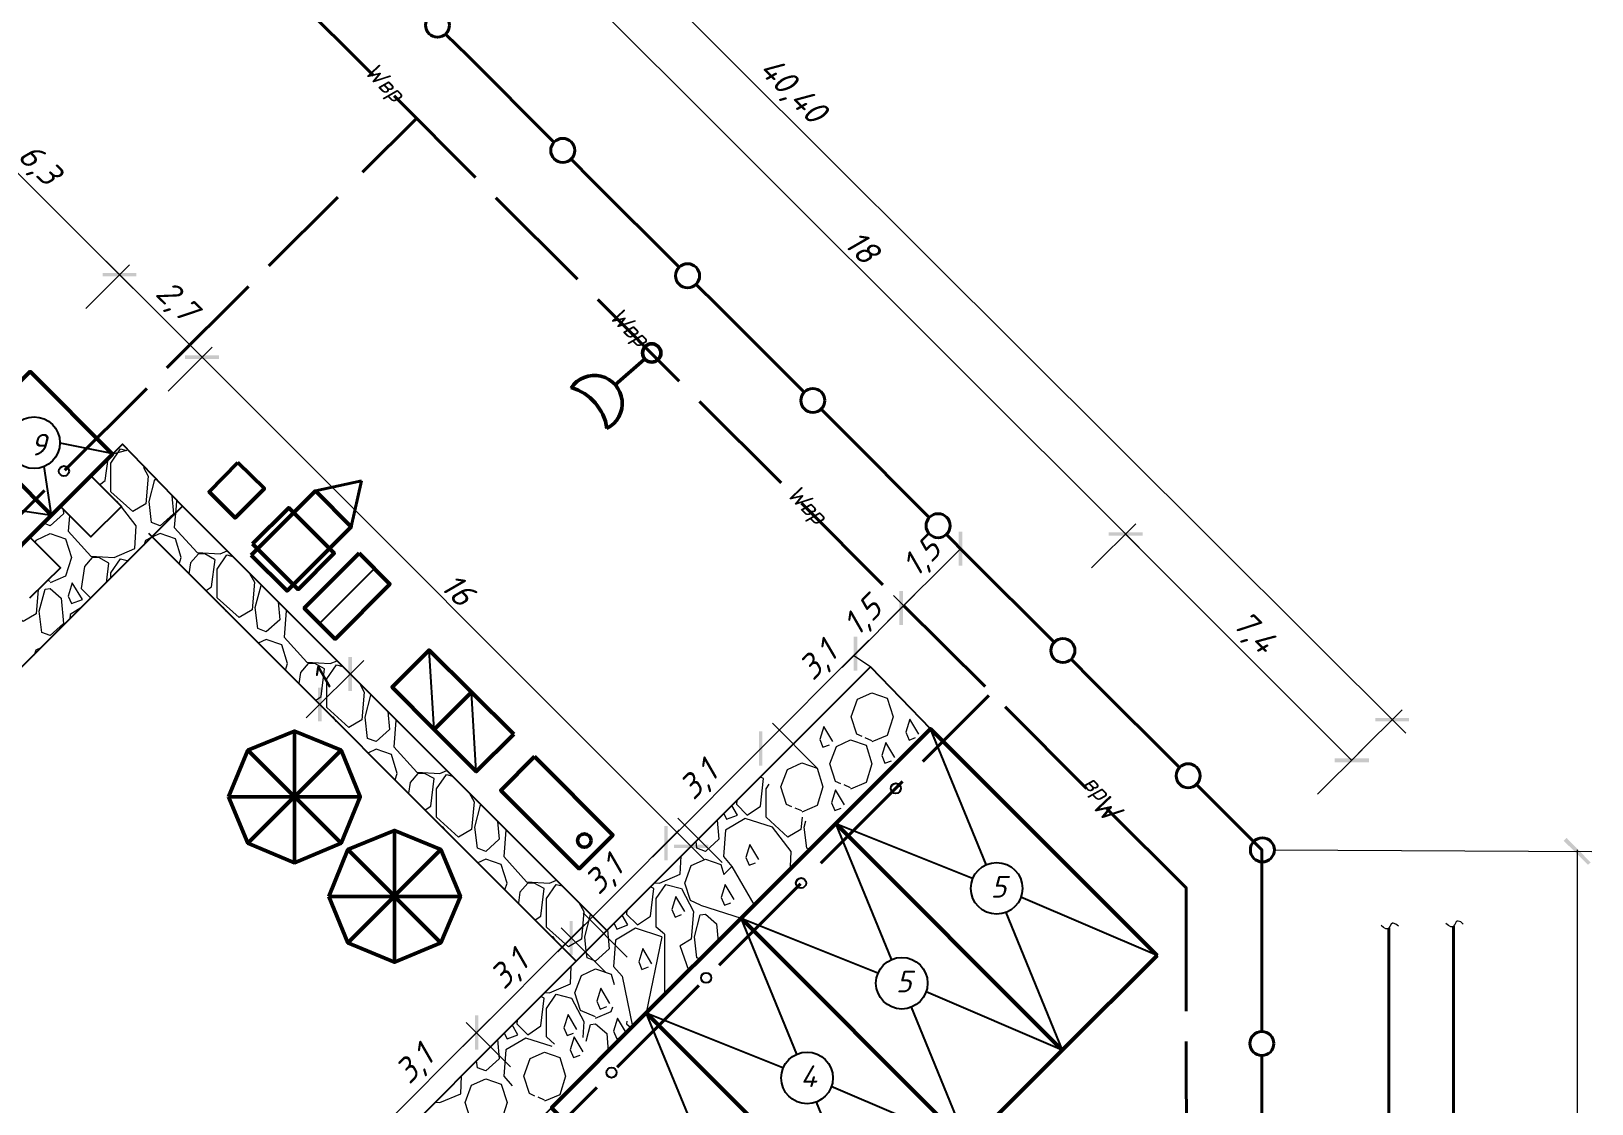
# Model space of a CAD drawing. Header units: millimetres. Extents: x 2279 to 5236, y 896 to 2828.
# Drawn here: x 3937.2 to 4067.2, y 2519.6 to 2609 of the extents above; entities that cross this region are included whole.
import ezdxf

# ---------------------------------------------------------------- set-up
doc = ezdxf.new("R2010")
doc.units = ezdxf.units.MM
for name, color, linetype in [('PDF _!!ОСНОВНАЯ', 7, 'Continuous'), ('PDF _!!СЕТИ - ВК', 7, 'Continuous'), ('PDF _!!ТОНКАЯ', 7, 'Continuous'), ('PDF _0', 7, 'Continuous'), ('PDF _Текст', 7, 'Continuous')]:
    doc.layers.add(name, color=color, linetype=linetype)
doc.styles.add('PDF ISOCPEUR Italic', font='isocpeui.ttf')

msp = doc.modelspace()

# ---------------------------------------------------------------- linework, layer by layer
at = {"linetype": 'ByBlock', "lineweight": 15, "ltscale": 10}
for p, q in [((3945.19, 2574.02), (3944.02, 2573.73)), ((3946.7, 2572.65), (3946.58, 2572.63)), ((3947.6, 2571.62), (3947.69, 2571.62)), ((4028.39, 2567.07), (4047.24, 2548.22)), ((4007.14, 2556), (4005.75, 2556.94)), ((4066.02, 2465.7), (4066.02, 2540.76)), ((3994.92, 2538.71), (3995.6, 2539.38)), ((3995.6, 2539.38), (3997.43, 2536.21)), ((3992.99, 2536.17), (3996.36, 2535.07)), ((3989.77, 2533.52), (3988.47, 2527.18)), ((3989.98, 2533.73), (3989.98, 2530.81)), ((3992.01, 2530.72), (3991.3, 2532.78)), ((3989.98, 2530.81), (3989.98, 2528.68)), ((3989.98, 2528.68), (3992.01, 2530.72)), ((3986.45, 2530.24), (3987.33, 2526.04))]:
    msp.add_line(p, q, dxfattribs=at)
at = {"linetype": 'ByBlock', "lineweight": 40, "ltscale": 10}
for p, q in [((3960.92, 2570.66), (3964.75, 2571.51)), ((3964.75, 2571.51), (3963.9, 2567.68))]:
    msp.add_line(p, q, dxfattribs=at)
at = {"layer": 'PDF _!!ОСНОВНАЯ', "lineweight": 40}
for points in [[(3965.74, 2605.27), (3958.97, 2612.04)], [(3980.78, 2599.72), (3973.6, 2606.9), (3971.77, 2608.69)], [(3974.24, 2596.77), (3967.47, 2603.58)], [(3964.84, 2597.23), (3969.34, 2601.69)], [(3991.18, 2589.32), (3984, 2596.5), (3982.2, 2598.3)], [(3957.02, 2589.41), (3962.78, 2595.13)], [(3982.74, 2588.3), (3975.93, 2595.08)], [(4001.61, 2578.89), (3994.43, 2586.07), (3992.63, 2587.87)], [(3948.55, 2580.91), (3955.33, 2587.68)], [(3991.21, 2579.8), (3984.43, 2586.61)], [(3940.05, 2572.4), (3946.86, 2579.21)], [(3999.71, 2571.33), (3992.9, 2578.11)], [(4012.01, 2568.49), (4004.83, 2575.67), (4003.03, 2577.47)], [(3931.59, 2563.94), (3938.36, 2570.71)], [(4008.18, 2562.83), (4001.4, 2569.64)], [(4022.44, 2558.06), (4015.26, 2565.24), (4013.46, 2567.04)], [(4016.68, 2554.37), (4009.87, 2561.14)], [(4032.87, 2547.63), (4025.65, 2554.81), (4023.86, 2556.64)], [(4011.5, 2548.14), (4016.99, 2553.63)], [(4025.14, 2545.87), (4018.37, 2552.67)], [(4003, 2539.67), (4009.81, 2546.45)], [(4039.74, 2533.1), (4039.74, 2540.76), (4034.29, 2546.21)], [(4033.44, 2527.34), (4033.44, 2537.6), (4026.84, 2544.17)], [(3994.53, 2531.17), (4001.3, 2537.95)], [(4039.73, 2538.33), (4039.73, 2528.17), (4039.73, 2525.63)], [(4050.31, 2534.25), (4050.31, 2499.27)], [(4055.7, 2534.42), (4055.7, 2485.25)], [(3986.03, 2522.67), (3992.84, 2529.48)], [(4033.47, 2515.21), (4033.44, 2524.81)], [(4039.73, 2523.6), (4039.73, 2513.44), (4039.73, 2510.9)], [(3977.56, 2514.2), (3984.34, 2520.98)]]:
    msp.add_lwpolyline(points, dxfattribs=at)
at = {"layer": 'PDF _!!ОСНОВНАЯ', "lineweight": 50}
for points in [[(3985.89, 2579.5), (3988.3, 2581.6)], [(3959.16, 2550.66), (3959.16, 2539.69)], [(3955.29, 2549.07), (3963.05, 2541.31)], [(3963.05, 2549.07), (3955.29, 2541.31)], [(3964.64, 2545.18), (3953.67, 2545.18)], [(3967.51, 2542.38), (3967.51, 2531.4)], [(3963.61, 2540.79), (3971.37, 2533.03)], [(3971.37, 2540.79), (3963.61, 2533.03)], [(3972.99, 2536.89), (3962.02, 2536.89)]]:
    msp.add_lwpolyline(points, dxfattribs=at)
for points in [[(3932.06, 2575.52), (3938.94, 2568.65), (3944.02, 2573.73), (3937.14, 2580.6)], [(3926.98, 2570.44), (3933.86, 2563.57), (3938.94, 2568.65), (3932.06, 2575.52)], [(3954.46, 2573.03), (3952.05, 2570.59), (3954.22, 2568.42), (3956.66, 2570.86)], [(3955.57, 2565.31), (3960.92, 2570.66), (3963.9, 2567.68), (3958.55, 2562.33)], [(3955.67, 2566.26), (3958.69, 2569.27), (3962.48, 2565.48), (3959.47, 2562.46)], [(3964.55, 2565.48), (3967.12, 2562.9), (3962.55, 2558.33), (3959.98, 2560.9)], [(3973.91, 2553.89), (3970.79, 2550.8), (3967.3, 2554.33), (3970.38, 2557.41)], [(3977.43, 2550.4), (3974.31, 2547.28), (3970.79, 2550.8), (3973.91, 2553.89)], [(3953.67, 2545.18), (3955.29, 2549.07), (3959.16, 2550.66), (3963.05, 2549.07), (3964.64, 2545.18), (3963.05, 2541.31), (3959.16, 2539.69), (3955.29, 2541.31)], [(4031.01, 2531.98), (4023.12, 2524.09), (4004.25, 2542.96), (4012.14, 2550.85)], [(3979.16, 2548.53), (3976.35, 2545.72), (3982.88, 2539.19), (3985.69, 2542)], [(3962.02, 2536.89), (3963.61, 2540.79), (3967.51, 2542.38), (3971.37, 2540.79), (3972.99, 2536.89), (3971.37, 2533.03), (3967.51, 2531.4), (3963.61, 2533.03)], [(4023.12, 2524.09), (4015.22, 2516.2), (3996.36, 2535.07), (4004.25, 2542.96)], [(4015.22, 2516.2), (4007.33, 2508.31), (3988.47, 2527.18), (3996.36, 2535.07)], [(4007.33, 2508.31), (3999.44, 2500.42), (3980.58, 2519.28), (3988.47, 2527.18)]]:
    msp.add_lwpolyline(points, close=True, dxfattribs=at)
at = {"layer": 'PDF _!!ОСНОВНАЯ', "lineweight": 0}
msp.add_lwpolyline([(3964.24, 2569.17), (3964.75, 2571.51), (3964.24, 2569.17)], dxfattribs=at)
at = {"layer": 'PDF _!!ОСНОВНАЯ', "lineweight": 20}
for points in [[(4051.12, 2534.42), (4050.89, 2534.59), (4050.68, 2534.66), (4050.62, 2534.66), (4050.51, 2534.59), (4050.41, 2534.39), (4050.28, 2534.22), (4050.18, 2534.19), (4050.07, 2534.19), (4049.87, 2534.29), (4049.67, 2534.46)], [(4056.51, 2534.59), (4056.31, 2534.76), (4056.1, 2534.83), (4056, 2534.83), (4055.93, 2534.76), (4055.8, 2534.56), (4055.66, 2534.39), (4055.59, 2534.36), (4055.49, 2534.36), (4055.29, 2534.46), (4055.05, 2534.63)]]:
    msp.add_lwpolyline(points, dxfattribs=at)
at = {"layer": 'PDF _!!ОСНОВНАЯ', "lineweight": 40}
for centre in [(3971.08, 2609.46), (3981.51, 2599.03), (3991.91, 2588.59), (4002.34, 2578.2), (4012.77, 2567.77), (4023.17, 2557.37), (4033.6, 2546.94), (4039.78, 2540.76), (4039.74, 2524.63)]:
    msp.add_circle(centre, 0.999, dxfattribs=at)
at = {"layer": 'PDF _!!ОСНОВНАЯ', "lineweight": 50}
for centre, radius in [((3988.92, 2582.16), 0.762), ((3983.31, 2541.54), 0.559)]:
    msp.add_circle(centre, radius, dxfattribs=at)
for centre, radius, start, end in [((3984.15, 2577.96), 2.32, 295.9717, 146.5631), ((3981.06, 2575.25), 4.18, 8.6298, 73.9051)]:
    msp.add_arc(centre, radius, start, end, dxfattribs=at)
at = {"layer": 'PDF _!!ОСНОВНАЯ', "transparency": 33554559}
for points in [[(3963.9, 2567.68), (3963.9, 2567.68), (3962.41, 2569.17)], [(3955.67, 2566.26), (3956.12, 2565.85), (3956.08, 2565.85)], [(3956.12, 2565.85), (3956.08, 2565.85), (3956.12, 2565.82)]]:
    msp.add_solid(points, dxfattribs=at)
at = {"layer": 'PDF _!!СЕТИ - ВК', "lineweight": 20}
for points in [[(3939.69, 2662.2), (4051.73, 2550.48)], [(4029.52, 2565.95), (3981.42, 2614.01)], [(3927.42, 2605.83), (3945.74, 2587.54)], [(3943.47, 2589.81), (3952.62, 2580.67)], [(3950.35, 2582.94), (3993.33, 2539.93)], [(4008.56, 2559.78), (4014.66, 2565.88)], [(4004.77, 2555.95), (4010.83, 2562.05)], [(3996.88, 2548.06), (4007, 2558.22)], [(3960.14, 2551.75), (3964.95, 2556.55)], [(3965.05, 2554.18), (3962.95, 2556.28)], [(3962.51, 2551.64), (3960.41, 2553.74)], [(4047.77, 2548.78), (4051.43, 2552.44)], [(3988.99, 2540.17), (3999.11, 2550.33)], [(4044.38, 2545.4), (4048.08, 2549.09)], [(3981.1, 2532.28), (3991.22, 2542.44)], [(3989.37, 2538.23), (3993.06, 2541.92)], [(4040.78, 2540.76), (4067.22, 2540.64)], [(3973.2, 2524.39), (3983.33, 2534.55)], [(3965.31, 2516.5), (3975.44, 2526.66)], [(3977.17, 2522.69), (3973.48, 2526.39), (3977.17, 2522.69)]]:
    msp.add_lwpolyline(points, dxfattribs=at)
for points in [[(3945.44, 2589.51), (3941.78, 2585.85)], [(3952.31, 2582.63), (3948.66, 2578.98)], [(4029.24, 2567.92), (4025.55, 2564.26)], [(4009.05, 2561.96), (4012.71, 2558.27)], [(3998.98, 2551.31), (4002.68, 2547.61)], [(3991.09, 2543.41), (3994.78, 2539.72)], [(3983.2, 2535.52), (3986.89, 2531.83)], [(3981.37, 2534.28), (3985.06, 2530.59)]]:
    msp.add_lwpolyline(points, close=True, dxfattribs=at)
at = {"layer": 'PDF _!!ТОНКАЯ', "lineweight": 25}
for points in [[(3902.51, 2522.06), (3949.84, 2569.39), (3944.85, 2574.56), (3944.85, 2574.56), (3942.21, 2571.92), (3944.75, 2569.38), (3942.21, 2566.84), (3939.67, 2569.38), (3937.1, 2566.84), (3939.67, 2564.27), (3937.1, 2561.73)], [(3939.63, 2574.66), (3943.93, 2573.81), (3943.93, 2573.81)], [(3935.08, 2569.22), (3938.94, 2568.65), (3938.33, 2572.7)], [(3949.54, 2569.7), (3985.2, 2534.03)], [(3947, 2567.16), (3982.63, 2531.49)], [(3965.84, 2564.19), (3961.26, 2559.62)], [(3970.79, 2550.8), (3970.38, 2557.41)], [(3937.87, 2486.7), (4007.14, 2556), (4012.14, 2550.85), (4000.58, 2539.28), (4000.58, 2539.28), (3995.22, 2533.93), (3995.22, 2533.93), (3992.68, 2531.39), (3992.68, 2531.39), (3987.33, 2526.04), (3987.33, 2526.04), (3984.79, 2523.5), (3984.79, 2523.5), (3979.44, 2518.15), (3979.44, 2518.15), (3976.9, 2515.61), (3976.9, 2515.61), (3971.55, 2510.26), (3971.55, 2510.26), (3969.01, 2507.72), (3969.01, 2507.72), (3964.8, 2503.5)], [(3974.31, 2547.28), (3973.91, 2553.89)], [(4016.78, 2539.54), (4012.14, 2550.85), (4031.01, 2531.98), (4019.66, 2536.83)], [(4008.89, 2531.65), (4004.25, 2542.96), (4015.63, 2538.42)], [(4001, 2523.75), (3996.36, 2535.07), (4007.74, 2530.53)], [(4018.41, 2535.54), (4023.12, 2524.09), (4011.77, 2528.94)], [(3993.11, 2515.86), (3988.47, 2527.18), (3999.85, 2522.64)], [(4010.52, 2527.65), (4015.22, 2516.2), (4003.88, 2521.05)], [(4002.63, 2519.76), (4007.33, 2508.31), (3995.99, 2513.15)]]:
    msp.add_lwpolyline(points, dxfattribs=at)
for centre, radius in [((3937.48, 2574.68), 2.15), ((3939.97, 2572.32), 0.423), ((4009.25, 2545.89), 0.423), ((4017.65, 2537.56), 2.15), ((4001.36, 2538), 0.423), ((4009.75, 2529.66), 2.15), ((3993.46, 2530.11), 0.423), ((4001.86, 2521.77), 2.15), ((3985.57, 2522.21), 0.423)]:
    msp.add_circle(centre, radius, dxfattribs=at)
at = {"layer": 'PDF _0', "lineweight": 20}
for points in [[(3946.58, 2572.63), (3946.99, 2571.89), (3946.79, 2569.59), (3945.7, 2568.94), (3943.87, 2570.6), (3943.87, 2572.97), (3944.69, 2574.16), (3945.19, 2574.02)], [(3942.92, 2571.18), (3943.4, 2571.52), (3943.64, 2573.34)], [(3948.95, 2570.26), (3949.09, 2568.77), (3947.97, 2567.76), (3947.26, 2568.03), (3947.06, 2569.79), (3947.53, 2571.62), (3947.6, 2571.62)], [(3944.69, 2569.45), (3944.41, 2569.79), (3944.31, 2569.82)], [(3949.37, 2569.83), (3949.33, 2569.83), (3949.3, 2569.42), (3949.16, 2567.63), (3951.06, 2565.53), (3952.99, 2565.43), (3953.57, 2565.67)], [(3939.91, 2569.11), (3939.94, 2568.77), (3938.83, 2567.76), (3938.28, 2567.99)], [(3940.42, 2568.6), (3940.32, 2567.32), (3942.21, 2565.22), (3944.14, 2565.12), (3945.87, 2565.86), (3945.97, 2567.76), (3944.75, 2569.35)], [(3937.57, 2566.37), (3937.64, 2566.57), (3938.83, 2567.11), (3940.11, 2566.67), (3940.59, 2565.12), (3940.11, 2563.56), (3938.83, 2563.02)], [(3949.56, 2564.57), (3949.73, 2565.12), (3949.26, 2566.67), (3947.97, 2567.11), (3947.29, 2566.81)], [(3946.65, 2566.16), (3946.79, 2566.57), (3947.26, 2566.81)], [(3943.5, 2563.02), (3943.7, 2564.64), (3942.86, 2565.12), (3942.31, 2565.12), (3941.67, 2564.37), (3941.4, 2562.54), (3942.21, 2561.73)], [(3943.87, 2563.39), (3943.87, 2563.83), (3944.69, 2565.01), (3945.33, 2564.84)], [(3952.52, 2564.95), (3951.7, 2565.43), (3951.16, 2565.43), (3950.52, 2564.68), (3950.38, 2563.77)], [(3951.77, 2562.35), (3952.25, 2562.68), (3952.55, 2564.95)], [(3955.43, 2563.8), (3955.84, 2563.06), (3955.63, 2560.75), (3954.55, 2560.11), (3952.72, 2561.77), (3952.72, 2564.14), (3953.53, 2565.33), (3954.04, 2565.19)], [(3937.81, 2562.44), (3937.64, 2560.44), (3936.56, 2559.8), (3934.73, 2561.46), (3934.73, 2563.83), (3934.83, 2564)], [(3938.83, 2563.12), (3938.59, 2563.22)], [(3957.8, 2561.43), (3957.94, 2559.94), (3956.82, 2558.93), (3956.11, 2559.2), (3955.9, 2560.96), (3956.38, 2562.79), (3956.45, 2562.79)], [(3941.37, 2560.92), (3940.49, 2560.37), (3940.45, 2560)], [(3953.5, 2560.62), (3953.26, 2560.96), (3953.16, 2560.99)], [(3958.51, 2560.69), (3958.48, 2560.69), (3958.31, 2558.49), (3960.21, 2556.39), (3962.14, 2556.28), (3962.71, 2556.52)], [(3958.41, 2555.74), (3958.58, 2556.28), (3958.11, 2557.84), (3956.82, 2558.28), (3956.14, 2557.98)], [(3937.51, 2557.02), (3937.64, 2557.43), (3938.12, 2557.66)], [(3960.92, 2553.2), (3961.39, 2553.54), (3961.66, 2555.84), (3960.85, 2556.28), (3960.31, 2556.28), (3959.66, 2555.54), (3959.53, 2554.62)], [(3964.57, 2554.66), (3964.98, 2553.91), (3964.78, 2551.61), (3963.69, 2550.97), (3961.86, 2552.63), (3961.86, 2555), (3962.68, 2556.18), (3963.19, 2556.05)], [(3966.94, 2552.29), (3967.08, 2550.8), (3965.96, 2549.78), (3965.25, 2550.05), (3965.05, 2551.81), (3965.52, 2553.64), (3965.59, 2553.64)], [(4006.44, 2550.2), (4006, 2550.4), (4005.53, 2551.86), (4006.07, 2553.31), (4007.26, 2553.85), (4008.54, 2553.41), (4009.02, 2551.86), (4008.54, 2550.3), (4007.26, 2549.76)], [(3962.64, 2551.47), (3962.41, 2551.81), (3962.31, 2551.85)], [(3967.66, 2551.58), (3967.62, 2551.54), (3967.45, 2549.34), (3969.35, 2547.24), (3971.28, 2547.14), (3971.86, 2547.38)], [(4011.17, 2550.39), (4010.42, 2551.64), (4010.08, 2550.56), (4010.35, 2549.91), (4010.9, 2550.12)], [(4004, 2549.78), (4003.25, 2551.03), (4002.91, 2549.95), (4003.18, 2549.31), (4003.73, 2549.51)], [(3967.55, 2546.6), (3967.72, 2547.14), (3967.25, 2548.7), (3965.96, 2549.14), (3965.29, 2548.83)], [(4004.67, 2546.27), (4004.23, 2546.47), (4003.75, 2547.93), (4004.3, 2549.38), (4005.48, 2549.93), (4006.77, 2549.49), (4007.24, 2547.93), (4006.77, 2546.37), (4005.48, 2545.83)], [(4007.26, 2549.86), (4006.71, 2550.09)], [(4009.17, 2548.47), (4008.42, 2549.72), (4008.08, 2548.63), (4008.35, 2547.99), (4008.89, 2548.19)], [(4000.6, 2544.35), (4000.16, 2544.55), (3999.68, 2546.01), (4000.22, 2547.46), (4001.41, 2548.01), (4002.7, 2547.57), (4003.17, 2546.01), (4002.7, 2544.45), (4001.41, 2543.91)], [(3970.06, 2544.09), (3970.53, 2544.4), (3970.81, 2546.7), (3969.99, 2547.14), (3969.45, 2547.14), (3968.81, 2546.39), (3968.67, 2545.48)], [(3973.72, 2545.51), (3974.12, 2544.77), (3973.92, 2542.47), (3972.84, 2541.82), (3971.01, 2543.48), (3971.01, 2545.85), (3971.82, 2547.04), (3972.33, 2546.9)], [(3996, 2544.87), (3995.97, 2544.57), (3996.88, 2543.65), (3997.97, 2544.4), (3998.24, 2546.7), (3997.97, 2546.83)], [(4001.46, 2543.48), (4001.35, 2542.47), (4000.27, 2541.82), (3998.44, 2543.48), (3998.44, 2545.85), (3998.71, 2546.23)], [(4004.98, 2544.52), (4004.24, 2545.77), (4003.9, 2544.69), (4004.17, 2544.04), (4004.71, 2544.25)], [(4005.48, 2545.93), (4004.94, 2546.17)], [(3976.09, 2543.14), (3976.22, 2541.65), (3975.11, 2540.64), (3974.4, 2540.91), (3974.19, 2542.67), (3974.67, 2544.5), (3974.73, 2544.5)], [(3994.92, 2543.79), (3995.16, 2543.31), (3996.07, 2543.65), (3995.6, 2544.46)], [(4001.41, 2544.01), (4000.87, 2544.25)], [(3971.79, 2542.33), (3971.55, 2542.67), (3971.45, 2542.7)], [(3976.8, 2542.43), (3976.77, 2542.4), (3976.6, 2540.2), (3978.49, 2538.1), (3980.42, 2538), (3981, 2538.23)], [(3994.38, 2543.24), (3994.51, 2541.65), (3993.4, 2540.64), (3992.68, 2540.91), (3992.62, 2541.48)], [(4000.47, 2539.38), (4000.54, 2540.64), (3998.98, 2542.67), (3996.71, 2543.38), (3995.06, 2542.4), (3994.89, 2540.2), (3995.6, 2539.38)], [(4002.13, 2540.81), (4001.83, 2540.91), (4001.63, 2542.67), (4001.76, 2543.18)], [(3997.84, 2539.95), (3997.09, 2541.2), (3996.75, 2540.12), (3997.03, 2539.48), (3997.57, 2539.68)], [(3976.7, 2537.45), (3976.87, 2538), (3976.39, 2539.55), (3975.11, 2539.99), (3974.43, 2539.69)], [(3989.16, 2538.03), (3989.57, 2538), (3991.3, 2538.74), (3991.36, 2540.23)], [(3992.99, 2536.17), (3992.14, 2536.54), (3991.67, 2538), (3992.21, 2539.45), (3993.4, 2539.99), (3994.68, 2539.55), (3994.92, 2538.71)], [(3979.21, 2534.95), (3979.68, 2535.25), (3979.95, 2537.56), (3979.14, 2538), (3978.6, 2538), (3977.95, 2537.25), (3977.82, 2536.34)], [(3982.86, 2536.37), (3983.27, 2535.62), (3983.07, 2533.32), (3981.98, 2532.68), (3980.15, 2534.34), (3980.15, 2536.71), (3980.97, 2537.89), (3981.47, 2537.76)], [(3986.86, 2535.73), (3986.83, 2535.42), (3987.74, 2534.51), (3988.82, 2535.25), (3989.09, 2537.56), (3988.82, 2537.69)], [(3989.98, 2533.73), (3989.3, 2534.34), (3989.3, 2536.71), (3990.11, 2537.89), (3991.4, 2537.56), (3992.41, 2535.62), (3992.21, 2533.32), (3991.3, 2532.78)], [(3995.79, 2536.63), (3995.04, 2537.89), (3994.7, 2536.8), (3994.97, 2536.16), (3995.52, 2536.36)], [(3991.68, 2535.64), (3990.94, 2536.89), (3990.6, 2535.81), (3990.87, 2535.16), (3991.41, 2535.37)], [(3985.23, 2534.1), (3985.37, 2532.51), (3984.25, 2531.49), (3983.54, 2531.76), (3983.47, 2532.34), (3983.34, 2533.52), (3983.81, 2535.35), (3983.88, 2535.35)], [(3985.78, 2534.64), (3986.01, 2534.17), (3986.93, 2534.51), (3986.45, 2535.32)], [(3992.99, 2531.66), (3992.68, 2531.76), (3992.48, 2533.52), (3992.96, 2535.35), (3993.4, 2535.42), (3994.31, 2534.61), (3994.45, 2533.12)], [(3980.93, 2533.19), (3980.7, 2533.52), (3980.59, 2533.56)], [(3989.77, 2533.52), (3987.57, 2534.24), (3985.91, 2533.25), (3985.74, 2531.05), (3986.45, 2530.24)], [(3988.92, 2531.28), (3988.17, 2532.54), (3987.84, 2531.45), (3988.11, 2530.81), (3988.65, 2531.01)], [(3980.02, 2528.88), (3980.42, 2528.85), (3982.15, 2529.6), (3982.22, 2531.09)], [(3984.25, 2526.85), (3983, 2527.39), (3982.52, 2528.85), (3983.07, 2530.31), (3984.25, 2530.85), (3985.54, 2530.41), (3985.78, 2529.56)], [(3977.71, 2526.58), (3977.68, 2526.28), (3978.6, 2525.36), (3979.68, 2526.11), (3979.95, 2528.41), (3979.68, 2528.55)], [(3980.83, 2524.58), (3980.15, 2525.19), (3980.15, 2527.56), (3980.97, 2528.75), (3982.25, 2528.41), (3983.27, 2526.48), (3983.17, 2525.13)], [(3985.44, 2527.98), (3984.69, 2529.24), (3984.35, 2528.15), (3984.63, 2527.51), (3985.17, 2527.71)], [(3982.69, 2525.79), (3981.95, 2527.04), (3981.61, 2525.95), (3981.88, 2525.31), (3982.42, 2525.51)], [(3984.25, 2526.75), (3985.54, 2527.29), (3985.67, 2527.7)], [(3986.83, 2525.5), (3986.08, 2526.75), (3985.74, 2525.67), (3986.01, 2525.02), (3986.55, 2525.23)], [(3976.63, 2525.5), (3976.87, 2525.02), (3977.78, 2525.36), (3977.31, 2526.18)], [(3983.47, 2524.82), (3983.81, 2526.21), (3984.25, 2526.28), (3985.17, 2525.46), (3985.3, 2523.97)], [(3986.86, 2526.51), (3986.83, 2526.28), (3987.23, 2525.9)], [(3976.09, 2524.96), (3976.22, 2523.36), (3975.11, 2522.35), (3974.4, 2522.62), (3974.33, 2523.2)], [(3980.63, 2524.38), (3978.43, 2525.09), (3976.77, 2524.11), (3976.6, 2521.91), (3977.31, 2521.1)], [(3983.22, 2523.94), (3982.47, 2525.2), (3982.14, 2524.11), (3982.41, 2523.47), (3982.95, 2523.67)], [(3979.18, 2520.26), (3978.74, 2520.47), (3978.26, 2521.92), (3978.81, 2523.38), (3979.99, 2523.92), (3981.28, 2523.48), (3981.75, 2521.92), (3981.28, 2520.36), (3979.99, 2519.82)], [(3970.87, 2519.74), (3971.28, 2519.71), (3973.01, 2520.45), (3973.08, 2521.94)], [(3974.29, 2518.05), (3973.85, 2518.25), (3973.38, 2519.71), (3973.92, 2521.16), (3975.11, 2521.7), (3976.39, 2521.26), (3976.87, 2519.71), (3976.39, 2518.15), (3975.11, 2517.61)], [(3979.99, 2519.92), (3979.45, 2520.16)]]:
    msp.add_lwpolyline(points, dxfattribs=at)
for points in [[(3938.12, 2558.88), (3937.91, 2560.64), (3938.39, 2562.47), (3938.83, 2562.54), (3939.74, 2561.73), (3939.94, 2559.63), (3938.83, 2558.61)], [(3940.32, 2561.9), (3940.59, 2561.29), (3941.5, 2561.63), (3940.66, 2563.02)]]:
    msp.add_lwpolyline(points, close=True, dxfattribs=at)
at = {"layer": 'PDF _0', "transparency": 33554559}
for points in [[(3943.2, 2588.83), (3943.2, 2588.53), (3946.01, 2588.83)], [(3943.2, 2588.53), (3946.01, 2588.83), (3946.01, 2588.53)], [(3946.01, 2588.53), (3946.01, 2588.83), (3943.2, 2588.53)], [(3946.01, 2588.83), (3943.2, 2588.53), (3943.2, 2588.83)], [(3950.04, 2581.96), (3950.04, 2581.65), (3952.89, 2581.96)], [(3950.04, 2581.65), (3952.89, 2581.96), (3952.89, 2581.65)], [(3952.89, 2581.65), (3952.89, 2581.96), (3950.04, 2581.65)], [(3952.89, 2581.96), (3950.04, 2581.65), (3950.04, 2581.96)], [(4014.49, 2564.45), (4014.79, 2564.45), (4014.49, 2567.26)], [(4014.79, 2564.45), (4014.49, 2567.26), (4014.79, 2567.26)], [(4029.82, 2566.94), (4029.82, 2567.21), (4026.98, 2566.94)], [(4029.82, 2567.21), (4026.98, 2566.94), (4026.98, 2567.21)], [(4026.98, 2567.21), (4026.98, 2566.94), (4029.82, 2567.21)], [(4026.98, 2566.94), (4029.82, 2567.21), (4029.82, 2566.94)], [(4009.55, 2559.51), (4009.85, 2559.51), (4009.55, 2562.32)], [(4009.85, 2559.51), (4009.55, 2562.32), (4009.85, 2562.32)], [(4009.85, 2562.32), (4009.55, 2562.32), (4009.85, 2559.51)], [(4009.55, 2562.32), (4009.85, 2559.51), (4009.55, 2559.51)], [(4005.75, 2555.68), (4006.06, 2555.68), (4005.75, 2558.53)], [(4006.06, 2555.68), (4005.75, 2558.53), (4006.06, 2558.53)], [(4006.06, 2558.53), (4005.75, 2558.53), (4006.06, 2555.68)], [(4005.75, 2558.53), (4006.06, 2555.68), (4005.75, 2555.68)], [(3963.66, 2554.01), (3963.96, 2554.01), (3963.66, 2556.83)], [(3963.96, 2554.01), (3963.66, 2556.83), (3963.96, 2556.83)], [(3961.42, 2554.29), (3961.12, 2554.29), (3961.42, 2551.47)], [(3961.12, 2554.29), (3961.42, 2551.47), (3961.12, 2551.47)], [(4049.19, 2551.76), (4049.19, 2551.46), (4052, 2551.76)], [(4049.19, 2551.46), (4052, 2551.76), (4052, 2551.46)], [(3997.86, 2547.79), (3998.13, 2547.79), (3997.86, 2550.64)], [(3998.13, 2547.79), (3997.86, 2550.64), (3998.13, 2550.64)], [(3998.13, 2550.64), (3997.86, 2550.64), (3998.13, 2547.79)], [(3997.86, 2550.64), (3998.13, 2547.79), (3997.86, 2547.79)], [(4045.81, 2548.38), (4045.81, 2548.07), (4048.65, 2548.38)], [(4045.81, 2548.07), (4048.65, 2548.38), (4048.65, 2548.07)], [(3989.97, 2539.9), (3990.24, 2539.9), (3989.97, 2542.74)], [(3990.24, 2539.9), (3989.97, 2542.74), (3990.24, 2542.74)], [(3990.24, 2542.74), (3989.97, 2542.74), (3990.24, 2539.9)], [(3989.97, 2542.74), (3990.24, 2539.9), (3989.97, 2539.9)], [(3990.79, 2541.21), (3990.79, 2540.91), (3993.63, 2541.21)], [(3990.79, 2540.91), (3993.63, 2541.21), (3993.63, 2540.91)], [(4067.12, 2539.72), (4064.88, 2541.52), (4065.12, 2541.76)], [(4066.91, 2539.52), (4067.12, 2539.72), (4064.88, 2541.52)], [(3982.08, 2532.01), (3982.35, 2532.01), (3982.08, 2534.85)], [(3982.35, 2532.01), (3982.08, 2534.85), (3982.35, 2534.85)], [(3982.35, 2534.85), (3982.08, 2534.85), (3982.35, 2532.01)], [(3982.08, 2534.85), (3982.35, 2532.01), (3982.08, 2532.01)], [(3974.2, 2524.13), (3974.47, 2524.13), (3974.2, 2526.97)], [(3974.47, 2524.13), (3974.2, 2526.97), (3974.47, 2526.97)], [(3974.47, 2526.97), (3974.2, 2526.97), (3974.47, 2524.13)], [(3974.2, 2526.97), (3974.47, 2524.13), (3974.2, 2524.13)]]:
    msp.add_solid(points, dxfattribs=at)

# ---------------------------------------------------------------- texts
at = {"layer": 'PDF _Текст', "attachment_point": 7, "style": 'PDF ISOCPEUR Italic'}
for s, insert, char_height, rotation in [('Wвр', (3964.61, 2605.24), 1.44, 315), ('40,40', (3997.4, 2605.33), 2, 315), ('6,3', (3935.67, 2598.13), 2, 315), ('18', (4004.83, 2591.18), 2, 315), ('2,7', (3947.16, 2586.68), 2, 315.4396), ('Wвр', (3985, 2584.85), 1.44, 315), ('Wвр', (3999.79, 2570.06), 1.44, 315), ('1,5   1,5', (4006.37, 2558.14), 2, 45), ('16', (3971.21, 2562.62), 2, 315), ('7,4', (4036.85, 2559.17), 2, 315), ('3,1', (4002.68, 2554.45), 2, 45.4886), ('1', (3961.7, 2553.88), 2, 45), ('3,1', (3992.72, 2544.49), 2, 45), ('вр', (4024.45, 2545.94), 1.44, 314.1925), ('W', (4025.41, 2544.44), 1.8, 315), ('3,1', (3984.83, 2536.6), 2, 45), ('3,1', (3976.94, 2528.71), 2, 45), ('3,1', (3969.05, 2520.82), 2, 45)]:
    msp.add_mtext(s, dxfattribs=dict(at, insert=insert, char_height=char_height, rotation=rotation))
at = {"layer": 'PDF _Текст', "char_height": 1.8, "attachment_point": 7, "style": 'PDF ISOCPEUR Italic'}
for s, insert in [('9', (3937.18, 2573.62)), ('5', (4017.15, 2536.79)), ('5', (4009.26, 2528.9)), ('4', (4001.3, 2521.01))]:
    msp.add_mtext(s, dxfattribs=dict(at, insert=insert))

doc.saveas('drawing.dxf')
